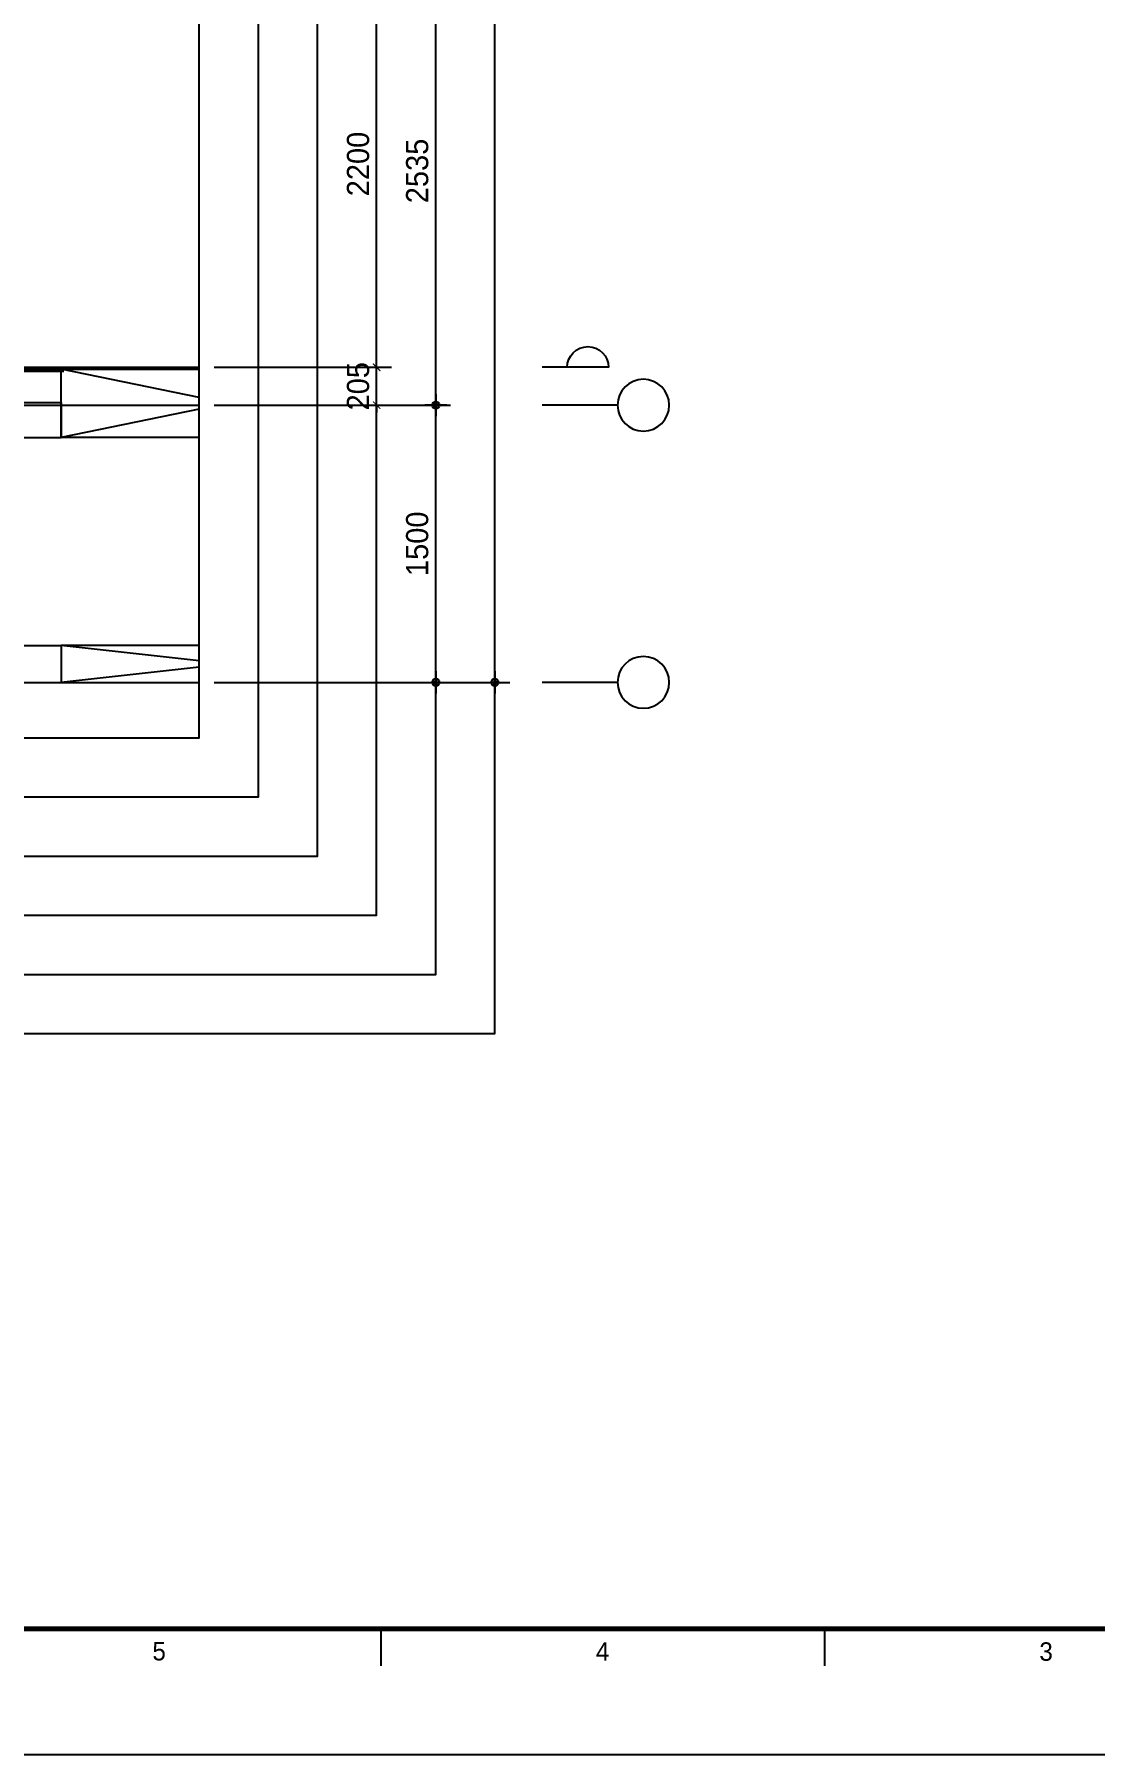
# Model space of a CAD drawing. Header units: millimetres. Extents: x 0 to 92204, y -190080 to 23760.
# Drawn here: x 22165 to 27903, y 0 to 9309 of the extents above; entities that cross this region are included whole.
import ezdxf
from ezdxf.enums import TextEntityAlignment as Align
from ezdxf.xclip import XClip

# ---------------------------------------------------------------- set-up
doc = ezdxf.new("R2010")
doc.units = ezdxf.units.MM
doc.header["$LTSCALE"] = 100
doc.header["$XCLIPFRAME"] = 0
doc.linetypes.add('AUDIT_D_220706163347-0', pattern=[0])
doc.linetypes.add('CEN', pattern=[62, 60, -1, 0, -1])
doc.layers.get('defpoints').update_dxf_attribs({"color": 139})
for name, color, linetype in [('A-치수', 7, 'AUDIT_D_220706163347-0'), ('AA-BORD-FORM', 7, 'Continuous'), ('AA-BORD-TEXT', 3, 'Continuous'), ('AA-XXXX-DIMS', 7, 'Continuous'), ('CEN_CON', 1, 'CEN'), ('CEN_WALL', 12, 'CEN'), ('CONC', 2, 'Continuous'), ('DIM', 7, 'AUDIT_D_220706163347-0'), ('ELE3_CON', 7, 'Continuous'), ('MC', 135, 'Continuous'), ('WAL', 3, 'Continuous'), ('WAL_DRY', 7, 'Continuous'), ('창호-open', 4, 'Continuous')]:
    doc.layers.add(name, color=color, linetype=linetype)
doc.styles.add('HAUD01', font='Dotum.ttf')
doc.styles.add('맑은고딕', font='malgun.ttf', dxfattribs={"width": 0.9})
doc.dimstyles.new('DIM_40', dxfattribs={"dimscale": 40, "dimtxt": 3, "dimasz": 1, "dimexe": 2, "dimexo": 2, "dimgap": 1, "dimtad": 1, "dimdec": 0, "dimzin": 0, "dimdsep": 46, "dimtxsty": '맑은고딕', "dimblk1": 'DIMDOT', "dimblk2": 'DIMDOT', "dimsah": 1, "dimcen": 0.09, "dimdle": 2, "dimclrd": 7, "dimclre": 7, "dimclrt": 3, "dimadec": 0, "dimazin": 0, "dimtfac": 1, "dimtdec": 0, "dimtix": 1, "dimtmove": 2, "dimatfit": 3, "dimldrblk": 'DIMDOT', "dimfxl": 2, "dimtolj": 1, "dimtzin": 0, "dimarcsym": 0})
doc.dimstyles.new('MCDIM_40', dxfattribs={"dimscale": 40, "dimtxt": 3, "dimasz": 1, "dimexe": 2, "dimexo": 2, "dimgap": 1, "dimtad": 1, "dimdec": 0, "dimzin": 0, "dimdsep": 46, "dimtxsty": '맑은고딕', "dimblk1": 'ARCHTICK', "dimblk2": 'ARCHTICK', "dimsah": 1, "dimcen": 0.09, "dimdle": 2, "dimclrd": 7, "dimclre": 7, "dimclrt": 3, "dimadec": 0, "dimazin": 0, "dimtfac": 1, "dimtdec": 0, "dimtix": 1, "dimtmove": 2, "dimatfit": 3, "dimldrblk": 'ARCHTICK', "dimfxl": 1, "dimtolj": 1, "dimtzin": 0, "dimarcsym": 0})

# ---------------------------------------------------------------- blocks, each defined once
blk = doc.blocks.new('U-76A(기본)', base_point=(206307.1, 38575.4))
at = {"layer": 'CEN_CON'}
blk.add_line((206307.1, 38575.4), (220942.1, 38575.4), dxfattribs=at)
at = {"layer": 'CEN_WALL'}
blk.add_line((206307.1, 40075.4), (216702.1, 40075.4), dxfattribs=at)
at = {"layer": 'CONC'}
for p, q in [((206432.1, 38775.4), (206892.1, 38775.4)), ((206892.1, 38775.4), (206892.1, 38575.4)), ((206307.1, 38575.4), (206892.1, 38575.4))]:
    blk.add_line(p, q, dxfattribs=at)
at = {"layer": 'ELE3_CON'}
blk.add_line((208692.1, 38775.4), (206892.1, 38775.4), dxfattribs=at)
at = {"layer": 'MC'}
blk.add_line((206307.1, 40280.4), (216702.1, 40280.4), dxfattribs=at)
at = {"layer": 'WAL'}
for p, q in [((206432.1, 40090.4), (206892.1, 40090.4)), ((206892.1, 40090.4), (206892.1, 39900.4)), ((206432.1, 39900.4), (206892.1, 39900.4))]:
    blk.add_line(p, q, dxfattribs=at)
at = {"layer": 'WAL_DRY'}
for p, q in [((206432.1, 40270.4), (206907.1, 40270.4)), ((206432.1, 40260.4), (206907.1, 40260.4))]:
    blk.add_line(p, q, dxfattribs=at)
blk = doc.blocks.new('DIMDOT')
at = {"layer": 'AA-XXXX-DIMS'}
for p, q in [((-1.5, 0), (1.5, 0)), ((0, -1.5), (0, 1.5))]:
    blk.add_line(p, q, dxfattribs=at)
for radius in [0.5, 0.25]:
    blk.add_circle((0, 0), radius, dxfattribs=at)
blk = doc.blocks.new('*D2903')
at = {"layer": 'defpoints', "color": 0, "transparency": 16777216}
for p in [(23057.2, -7922.9), (24657.2, -7922.9), (23057.2, -17957.9)]:
    blk.add_point(p, dxfattribs=at)
at = {"layer": 'DIM', "color": 7, "lineweight": -2, "transparency": 16777216}
for p, q in [((23137.2, -7922.9), (24737.2, -7922.9)), ((24657.2, -17917.9), (24657.2, -7962.9)), ((23137.2, -17957.9), (24737.2, -17957.9))]:
    blk.add_line(p, q, dxfattribs=at)
at = {"layer": 'DIM', "color": 7, "lineweight": -2, "transparency": 16777216, "xscale": 40, "yscale": 40, "zscale": 40}
for p, rotation in [((24657.2, -7922.9), 90), ((24657.2, -17957.9), 270)]:
    blk.add_blockref('DIMDOT', p, dxfattribs=dict(at, rotation=rotation))
at = {"layer": 'DIM', "color": 3, "transparency": 16777216, "insert": (24557.1, -12940.4), "char_height": 120, "attachment_point": 5, "rotation": 90, "style": 'HAUD01'}
blk.add_mtext('\\A1;10035', dxfattribs=at)
blk = doc.blocks.new('*D2904')
at = {"layer": 'defpoints', "color": 0, "transparency": 16777216}
for p in [(23057.2, -16457.9), (24337.2, -16457.9), (23057.2, -17957.9)]:
    blk.add_point(p, dxfattribs=at)
at = {"layer": 'DIM', "color": 7, "lineweight": -2, "transparency": 16777216}
for p, q in [((23137.2, -16457.9), (24417.2, -16457.9)), ((24337.2, -17917.9), (24337.2, -16497.9)), ((23137.2, -17957.9), (24417.2, -17957.9))]:
    blk.add_line(p, q, dxfattribs=at)
at = {"layer": 'DIM', "color": 7, "lineweight": -2, "transparency": 16777216, "xscale": 40, "yscale": 40, "zscale": 40}
for p, rotation in [((24337.2, -16457.9), 90), ((24337.2, -17957.9), 270)]:
    blk.add_blockref('DIMDOT', p, dxfattribs=dict(at, rotation=rotation))
at = {"layer": 'DIM', "color": 3, "transparency": 16777216, "insert": (24237.1, -17207.9), "char_height": 120, "attachment_point": 5, "rotation": 90, "style": 'HAUD01'}
blk.add_mtext('\\A1;1500', dxfattribs=at)
blk = doc.blocks.new('*D2905')
at = {"layer": 'defpoints', "color": 0, "transparency": 16777216}
for p in [(23057.2, -13922.9), (24337.2, -13922.9), (23057.2, -16457.9)]:
    blk.add_point(p, dxfattribs=at)
at = {"layer": 'DIM', "color": 7, "lineweight": -2, "transparency": 16777216}
for p, q in [((23137.2, -13922.9), (24417.2, -13922.9)), ((24337.2, -16417.9), (24337.2, -13962.9)), ((23137.2, -16457.9), (24417.2, -16457.9))]:
    blk.add_line(p, q, dxfattribs=at)
at = {"layer": 'DIM', "color": 7, "lineweight": -2, "transparency": 16777216, "xscale": 40, "yscale": 40, "zscale": 40}
for p, rotation in [((24337.2, -13922.9), 90), ((24337.2, -16457.9), 270)]:
    blk.add_blockref('DIMDOT', p, dxfattribs=dict(at, rotation=rotation))
at = {"layer": 'DIM', "color": 3, "transparency": 16777216, "insert": (24237.1, -15190.4), "char_height": 120, "attachment_point": 5, "rotation": 90, "style": 'HAUD01'}
blk.add_mtext('\\A1;2535', dxfattribs=at)
blk = doc.blocks.new('_ArchTick')
at = {"color": 0, "linetype": 'ByBlock', "const_width": 0.15}
blk.add_lwpolyline([(-0.5, -0.5), (0.5, 0.5)], dxfattribs=at)
blk = doc.blocks.new('*D2909')
at = {"layer": 'defpoints', "color": 0, "transparency": 16777216}
for p in [(23057.2, -16252.9), (24017.2, -16252.9), (23057.2, -16457.9)]:
    blk.add_point(p, dxfattribs=at)
at = {"layer": 'DIM', "color": 7, "lineweight": -2, "transparency": 16777216}
for p, q in [((23137.2, -16252.9), (24097.2, -16252.9)), ((24017.2, -16252.9), (24017.2, -16212.9)), ((24017.2, -16457.9), (24017.2, -16252.9)), ((23137.2, -16457.9), (24097.2, -16457.9)), ((24017.2, -16457.9), (24017.2, -16497.9))]:
    blk.add_line(p, q, dxfattribs=at)
at = {"layer": 'DIM', "color": 7, "lineweight": -2, "transparency": 16777216, "xscale": 40, "yscale": 40, "zscale": 40}
for p, rotation in [((24017.2, -16252.9), 270), ((24017.2, -16457.9), 90)]:
    blk.add_blockref('_ArchTick', p, dxfattribs=dict(at, rotation=rotation))
at = {"layer": 'DIM', "color": 3, "transparency": 16777216, "insert": (23917.1, -16355.4), "char_height": 120, "attachment_point": 5, "rotation": 90, "style": 'HAUD01'}
blk.add_mtext('\\A1;205', dxfattribs=at)
blk = doc.blocks.new('*D2910')
at = {"layer": 'defpoints', "color": 0, "transparency": 16777216}
for p in [(23057.2, -14052.9), (24017.2, -14052.9), (23057.2, -16252.9)]:
    blk.add_point(p, dxfattribs=at)
at = {"layer": 'DIM', "color": 7, "lineweight": -2, "transparency": 16777216}
for p, q in [((23137.2, -14052.9), (24097.2, -14052.9)), ((24017.2, -16332.9), (24017.2, -13972.9)), ((23137.2, -16252.9), (24097.2, -16252.9))]:
    blk.add_line(p, q, dxfattribs=at)
at = {"layer": 'DIM', "color": 7, "lineweight": -2, "transparency": 16777216, "xscale": 40, "yscale": 40, "zscale": 40}
for p, rotation in [((24017.2, -14052.9), 90), ((24017.2, -16252.9), 270)]:
    blk.add_blockref('_ArchTick', p, dxfattribs=dict(at, rotation=rotation))
at = {"layer": 'DIM', "color": 3, "transparency": 16777216, "insert": (23917.1, -15152.9), "char_height": 120, "attachment_point": 5, "rotation": 90, "style": 'HAUD01'}
blk.add_mtext('\\A1;2200', dxfattribs=at)
blk = doc.blocks.new('중심')
at = {"layer": 'DIM'}
blk.add_line((-350, 0), (0, 0), dxfattribs=at)
blk.add_circle((-470, 0), 120, dxfattribs=at)
blk = doc.blocks.new('XR-FORM 청주월명')
at = {"layer": 'AA-BORD-FORM', "color": 2}
for p, q in [((601, 17), (601, 12)), ((661, 17), (661, 12))]:
    blk.add_line(p, q, dxfattribs=at)
at = {"layer": 'AA-BORD-FORM', "color": 1}
blk.add_lwpolyline([(0, 0), (841, 0), (841, 594), (0, 594)], close=True, dxfattribs=at)
at = {"layer": 'AA-BORD-FORM', "color": 2, "const_width": 0.682}
blk.add_lwpolyline([(21, 17), (21, 577), (821, 577), (821, 17)], close=True, dxfattribs=at)
at = {"layer": 'AA-BORD-TEXT', "color": 7, "style": 'HAUD01'}
for s, p in [('5', (571, 13.99)), ('4', (631, 13.95)), ('3', (691, 13.94))]:
    blk.add_text(s, height=2.5, dxfattribs=at).set_placement(p, align=Align.MIDDLE_CENTER)
blk = doc.blocks.new('DIM-1108')
at = {"layer": 'DIM'}
blk.add_lwpolyline([(25048.3, -16252.9, -1), (25272.3, -16252.9), (24912.3, -16252.9)], format="xyb", dxfattribs=at)
at = {"layer": 'A-치수', "xscale": -1.166666666666666, "yscale": 1.166666666666666, "zscale": 1.166666666666666}
for p in [(24912.3, -16457.9), (24912.3, -17957.9)]:
    blk.add_blockref('중심', p, dxfattribs=at)
at = {"layer": 'DIM'}
for base, p1, p2, dimstyle, override, picture, middle in [((24657.2, -7922.9), (23057.2, -17957.9), (23057.2, -7922.9), 'DIM_40', {"dimscale": 40, "dimtxsty": 'HAUD01'}, '*D2903', (24557.1, -12940.4)), ((24337.2, -13922.9), (23057.2, -16457.9), (23057.2, -13922.9), 'DIM_40', {"dimscale": 40, "dimtxsty": 'HAUD01'}, '*D2905', (24237.1, -15190.4)), ((24017.2, -14052.9), (23057.2, -16252.9), (23057.2, -14052.9), 'MCDIM_40', {"dimtxsty": 'HAUD01'}, '*D2910', (23917.1, -15152.9)), ((24017.2, -16252.9), (23057.2, -16457.9), (23057.2, -16252.9), 'MCDIM_40', {"dimtxsty": 'HAUD01'}, '*D2909', (23917.1, -16355.4)), ((24337.2, -16457.9), (23057.2, -17957.9), (23057.2, -16457.9), 'DIM_40', {"dimscale": 40, "dimtxsty": 'HAUD01'}, '*D2904', (24237.1, -17207.9))]:
    dim = blk.add_linear_dim(base=base, p1=p1, p2=p2, angle=270, dimstyle=dimstyle, override=override, dxfattribs=at)
    dim.commit()
    dim.dimension.update_dxf_attribs({"geometry": picture, "text_midpoint": middle})

msp = doc.modelspace()

# ---------------------------------------------------------------- linework, layer by layer
at = {"layer": 'defpoints'}
for points in [[(24657.2, 20477.1), (5490, 20477.1), (5490, 3902.1), (24657.2, 3902.1)], [(24337.2, 20157.1), (5810, 20157.1), (5810, 4222.1), (24337.2, 4222.1)], [(24017.2, 19837.1), (6130, 19837.1), (6130, 4542.1), (24017.2, 4542.1)], [(23697.2, 19517.1), (6450, 19517.1), (6450, 4862.1), (23697.2, 4862.1)], [(23377.2, 19197.1), (6770, 19197.1), (6770, 5182.1), (23377.2, 5182.1)], [(23057.2, 18877.1), (7090, 18877.1), (7090, 5502.1), (23057.2, 5502.1)]]:
    msp.add_lwpolyline(points, close=True, dxfattribs=at)
at = {"layer": '창호-open'}
for p, q in [((23057.2, 7343.5), (22310, 7497.1)), ((23057.2, 7280.7), (22310, 7127.1)), ((23057.2, 5919.1), (22310, 6002.1)), ((23057.2, 5885.1), (22310, 5802.1))]:
    msp.add_line(p, q, dxfattribs=at)
for points in [[(23057.2, 7127.1), (22310, 7127.1), (22310, 7497.1), (23057.2, 7497.1)], [(23057.2, 6002.1), (22310, 6002.1), (22310, 5802.1), (23057.2, 5802.1)]]:
    msp.add_lwpolyline(points, dxfattribs=at)

# ---------------------------------------------------------------- block references
at = {"xscale": 40, "yscale": 40, "zscale": 40}
msp.add_blockref('XR-FORM 청주월명', (0, 0), dxfattribs=at)
msp.add_blockref('DIM-1108', (0, 23760))
ref = msp.add_blockref('U-76A(기본)', (21725, 5802.1))
XClip(ref).set_block_clipping_path([(191672.1148688774, 38275.3918016906), (207639.267251093, 51650.3918016906)])

doc.saveas('drawing.dxf')
